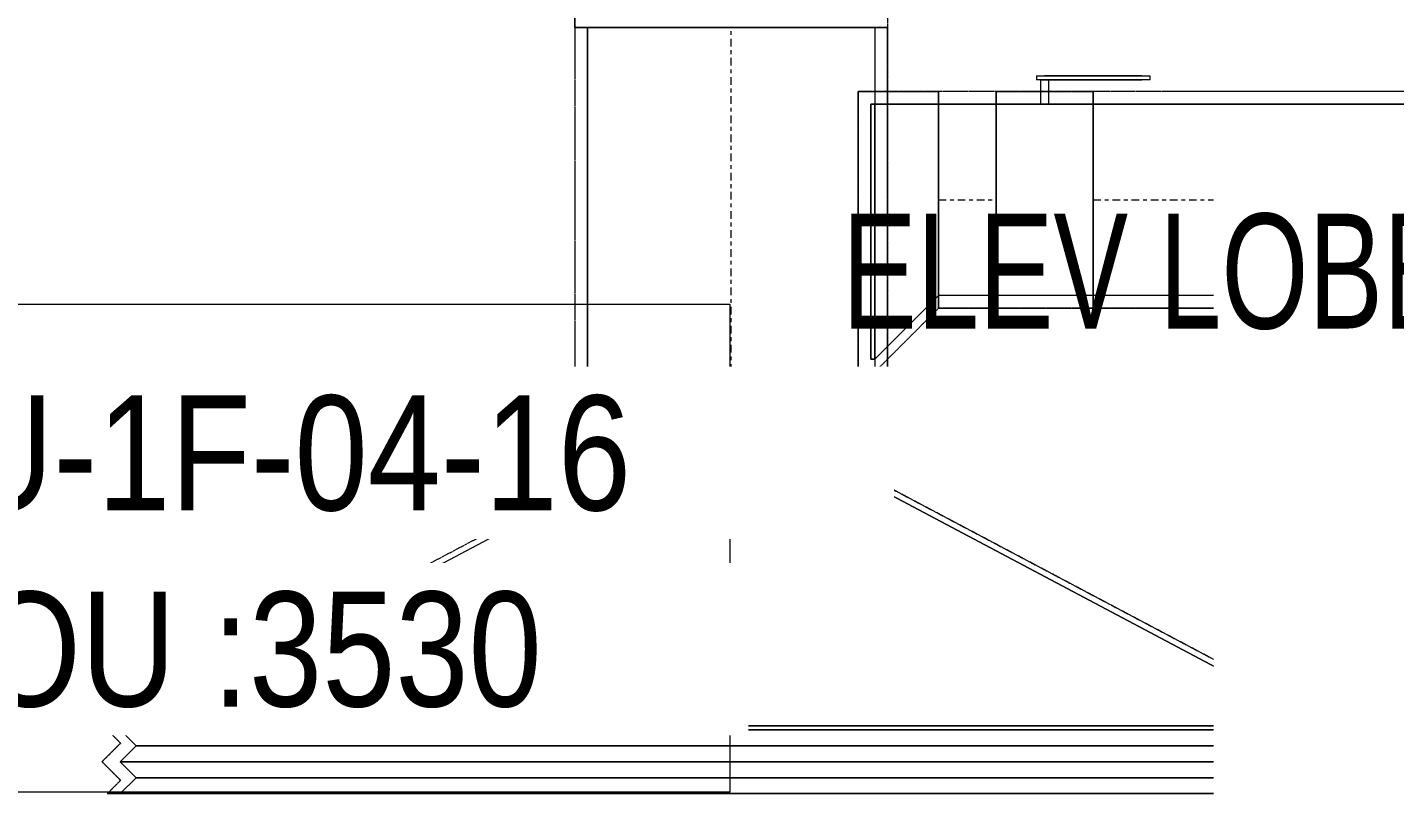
# Model space of a CAD drawing. Header units: inches. Extents: x -83664 to 20107, y -47222 to 19398.
# Drawn here: x 11979 to 14121, y -8078 to -6877 of the extents above; entities that cross this region are included whole.
import ezdxf

# ---------------------------------------------------------------- set-up
doc = ezdxf.new("R2010")
doc.units = ezdxf.units.IN
doc.header["$MEASUREMENT"] = 0
doc.linetypes.add('Center', pattern=[29.999999, 12, -6, 6, -6])
doc.linetypes.add('Hidden 0_50', pattern=[1.0584, 0.5292, -0.5292])
for name, color, linetype, lineweight, true_color in [('FF ROOM TAG_dwg', 7, 'Continuous', 9, 0x767676), ('G-ANNO-SYMB', 7, 'Continuous', 9, 0x0091c9), ('M-HVAC-DUCT', 7, 'Continuous', 9, 0xffe97f)]:
    doc.layers.add(name, color=color, linetype=linetype, lineweight=lineweight, true_color=true_color)
for name, color, linetype, lineweight in [('M-EQPM-IDEN', 7, 'Continuous', 9), ('M-HVAC-DUCT-CNTR', 7, 'Center', 9), ('ROOM TAG', 7, 'Continuous', 9)]:
    doc.layers.add(name, color=color, linetype=linetype, lineweight=lineweight)
doc.styles.add('Arial Narrow_1', font='ARIALN.TTF', dxfattribs={"height": 1.406642})
doc.styles.add('Arial Narrow_20', font='ARIALN.TTF', dxfattribs={"width": 0.85, "height": 4572})
doc.styles.add('Arial_11', font='arial.ttf', dxfattribs={"height": 375})

# ---------------------------------------------------------------- blocks, each defined once
blk = doc.blocks.new('REMC_M_FLEX CONNECTION_Type 2 - V_SAD-8295219-FIRST FLOOR AC CONDITIONING LAYOUT - PART A')
at = {"layer": 'M-HVAC-DUCT', "color": 30, "true_color": 0xff7f00}
for p, q in [((163605.7, 90368.9), (163580.7, 90393.9)), ((163580.7, 90393.9), (163605.7, 90368.9)), ((163580.7, 90393.9), (165495.7, 90393.9)), ((165495.7, 90393.9), (163580.7, 90393.9)), ((165470.7, 90368.9), (165495.7, 90393.9)), ((165470.7, 90368.9), (165495.7, 90393.9)), ((163580.7, 90343.9), (163605.7, 90368.9)), ((163605.7, 90368.9), (163580.7, 90343.9)), ((165470.7, 90368.9), (163605.7, 90368.9)), ((163605.7, 90368.9), (165470.7, 90368.9)), ((165470.7, 90368.9), (163605.7, 90368.9)), ((163605.7, 90368.9), (165470.7, 90368.9)), ((165470.7, 90368.9), (165495.7, 90343.9)), ((165470.7, 90368.9), (165495.7, 90343.9)), ((163580.7, 90343.9), (165495.7, 90343.9)), ((165495.7, 90343.9), (163580.7, 90343.9)), ((165495.7, 90343.9), (163580.7, 90343.9)), ((163605.7, 90318.9), (163580.7, 90343.9)), ((163580.7, 90343.9), (165495.7, 90343.9)), ((163580.7, 90343.9), (163605.7, 90318.9)), ((165495.7, 90343.9), (165470.7, 90318.9)), ((165495.7, 90343.9), (165470.7, 90318.9)), ((163580.7, 90293.9), (163605.7, 90318.9)), ((163605.7, 90318.9), (163580.7, 90293.9)), ((165470.7, 90318.9), (163605.7, 90318.9)), ((163605.7, 90318.9), (165470.7, 90318.9)), ((163605.7, 90318.9), (165470.7, 90318.9)), ((165470.7, 90318.9), (163605.7, 90318.9)), ((165470.7, 90318.9), (165495.7, 90293.9)), ((165470.7, 90318.9), (165495.7, 90293.9)), ((163580.7, 90293.9), (165495.7, 90293.9)), ((165495.7, 90293.9), (163580.7, 90293.9))]:
    blk.add_line(p, q, dxfattribs=at)
blk = doc.blocks.new('M_Rectangular Transition - Length - Standard-8295220-FIRST FLOOR AC CONDITIONING LAYOUT - PART A')
at = {"layer": 'M-HVAC-DUCT', "color": 30, "true_color": 0xff7f00}
for p, q in [((0, 932.5), (0, -932.5)), ((0, 932.5), (375, 225)), ((0, 932.5), (375, 225)), ((0, -932.5), (0, 932.5)), ((375, -225), (375, 225)), ((375, 225), (375, -225)), ((0, -932.5), (375, -225)), ((375, -225), (0, -932.5))]:
    blk.add_line(p, q, dxfattribs=at)
blk = doc.blocks.new('M_Rectangular Tap - Beveled - Standard-7259518-FIRST FLOOR AC CONDITIONING LAYOUT - PART A')
at = {"layer": 'M-HVAC-DUCT', "color": 30, "true_color": 0xff7f00}
for p, q in [((0, 250), (-6.096, 250)), ((-6.096, -150), (-6.096, 250)), ((-6.096, 250), (-6.096, -150)), ((-6.096, 250), (0, 250)), ((100, 150), (0, 250)), ((100, 150), (0, 250)), ((100, 150), (100, -150)), ((100, -150), (100, 150)), ((-6.096, -150), (100, -150)), ((100, -150), (-6.096, -150))]:
    blk.add_line(p, q, dxfattribs=at)
blk = doc.blocks.new('TEMW-ME-DMP-Volume Control Damper - Standard-7399628-FIRST FLOOR AC CONDITIONING LAYOUT - PART A')
at = {"layer": 'M-HVAC-DUCT', "color": 30, "true_color": 0xff7f00}
for p, q in [((-165.1, 188.1), (-165.1, 194.4)), ((-152.4, 194.4), (-165.1, 194.4)), ((0, 194.4), (-152.4, 194.4)), ((-152.4, 194.4), (0, 194.4)), ((12.7, 194.4), (0, 194.4)), ((12.7, 194.4), (12.7, 188.1)), ((-165.1, 188.1), (-152.4, 188.1)), ((0, 188.1), (-152.4, 188.1)), ((-152.4, 188.1), (0, 188.1)), ((-6.4, 150), (-6.4, 188.1)), ((6.3, 188.1), (-6.4, 188.1)), ((6.3, 188.1), (-6.4, 188.1)), ((0, 188.1), (12.7, 188.1)), ((6.3, 188.1), (6.3, 150)), ((-76.2, 150), (-76.2, -150)), ((-76.2, -150), (-76.2, 150)), ((76.2, 150), (-76.2, 150)), ((-76.2, 150), (76.2, 150)), ((-76.2, 150), (76.2, 150)), ((-6.4, 150), (6.3, 150)), ((-6.4, 150), (6.3, 150)), ((76.2, 150), (76.2, -150)), ((76.2, -150), (76.2, 150)), ((-76.2, -150), (76.2, -150)), ((-76.2, -150), (76.2, -150)), ((-76.2, -150), (76.2, -150))]:
    blk.add_line(p, q, dxfattribs=at)
blk = doc.blocks.new('TEMW-SMBZ-HO-BM-HVAC-00002_rvt-1-FIRST FLOOR AC CONDITIONING LAYOUT - PART A')
at = {"layer": 'M-HVAC-DUCT', "color": 30, "linetype": 'Hidden 0_50', "true_color": 0xff7f00}
for p, q in [((164293.2, 91795.3), (164293.2, 91495.3)), ((164293.2, 91495.3), (164293.2, 91795.3)), ((164783.2, 91795.3), (164783.2, 91495.3)), ((164783.2, 91795.3), (164783.2, 91495.3)), ((164783.2, 91495.3), (164293.2, 91495.3)), ((164293.2, 91495.3), (164783.2, 91495.3)), ((164293.2, 91495.3), (164293.2, 90775.3)), ((164293.2, 91495.3), (164293.2, 90775.3)), ((164293.2, 91495.3), (164783.2, 91495.3)), ((164783.2, 91495.3), (164293.2, 91495.3)), ((164783.2, 90775.3), (164783.2, 91495.3)), ((164783.2, 91495.3), (164783.2, 90775.3)), ((164737.1, 90954.9), (164737.1, 91394.9)), ((164737.1, 91394.9), (164863.2, 91394.9)), ((164863.2, 91394.9), (164737.1, 91394.9)), ((164737.1, 91394.9), (164737.1, 90954.9)), ((164863.2, 91394.9), (164863.2, 91054.9)), ((164863.2, 91054.9), (164863.2, 91394.9)), ((164863.2, 91054.9), (164863.2, 91394.9)), ((164863.2, 91394.9), (164863.2, 91054.9)), ((164953.3, 91394.9), (164863.2, 91394.9)), ((164953.3, 91394.9), (164863.2, 91394.9)), ((164953.3, 91394.9), (164953.3, 91054.9)), ((165105.7, 91394.9), (164953.3, 91394.9)), ((164953.3, 91394.9), (165105.7, 91394.9)), ((164953.3, 91054.9), (164953.3, 91394.9)), ((164953.3, 91054.9), (164953.3, 91394.9)), ((164953.3, 91394.9), (164953.3, 91054.9)), ((165105.7, 91054.9), (165105.7, 91394.9)), ((165105.7, 91394.9), (165105.7, 91054.9)), ((166505.7, 91394.9), (165105.7, 91394.9)), ((166505.7, 91394.9), (165105.7, 91394.9)), ((165105.7, 91054.9), (165105.7, 91394.9)), ((165105.7, 91394.9), (165105.7, 91054.9)), ((164863.2, 91054.9), (164763.2, 90954.9)), ((164763.2, 90954.9), (164863.2, 91054.9)), ((164863.2, 91054.9), (164953.3, 91054.9)), ((164953.3, 91054.9), (164863.2, 91054.9)), ((164953.3, 91054.9), (165105.7, 91054.9)), ((165105.7, 91054.9), (164953.3, 91054.9)), ((165105.7, 91054.9), (166505.7, 91054.9)), ((166505.7, 91054.9), (165105.7, 91054.9)), ((164763.2, 90954.9), (164737.1, 90954.9)), ((164737.1, 90954.9), (164763.2, 90954.9)), ((163585.7, 90400.3), (164293.2, 90775.3)), ((163585.7, 90400.3), (164293.2, 90775.3)), ((164783.2, 90775.3), (164293.2, 90775.3)), ((164293.2, 90775.3), (164783.2, 90775.3)), ((164783.2, 90775.3), (164293.2, 90775.3)), ((164293.2, 90775.3), (164783.2, 90775.3)), ((165490.7, 90400.3), (164783.2, 90775.3)), ((164783.2, 90775.3), (165490.7, 90400.3)), ((165490.7, 90400.3), (163585.7, 90400.3)), ((163585.7, 90400.3), (165490.7, 90400.3)), ((163585.7, 90400.3), (163585.7, 90393.9)), ((163585.7, 90400.3), (163585.7, 90393.9)), ((163585.7, 90400.3), (165490.7, 90400.3)), ((165490.7, 90400.3), (163585.7, 90400.3)), ((165490.7, 90393.9), (165490.7, 90400.3)), ((165490.7, 90400.3), (165490.7, 90393.9)), ((163560.7, 90393.9), (165515.7, 90393.9)), ((163581.5, 90373), (163560.7, 90393.9)), ((163560.7, 90393.9), (163581.5, 90373)), ((165515.7, 90393.9), (163560.7, 90393.9)), ((165490.7, 90393.9), (163585.7, 90393.9)), ((163585.7, 90393.9), (165490.7, 90393.9)), ((165515.7, 90393.9), (165494.8, 90373)), ((165494.8, 90373), (165515.7, 90393.9)), ((163552.4, 90343.9), (163581.5, 90373)), ((163581.5, 90373), (163552.4, 90343.9)), ((165494.8, 90373), (165524, 90343.9)), ((165524, 90343.9), (165494.8, 90373)), ((163581.5, 90314.7), (163552.4, 90343.9)), ((163552.4, 90343.9), (163581.5, 90314.7)), ((165524, 90343.9), (165494.8, 90314.7)), ((165494.8, 90314.7), (165524, 90343.9)), ((163560.7, 90293.9), (163581.5, 90314.7)), ((163581.5, 90314.7), (163560.7, 90293.9)), ((165494.8, 90314.7), (165515.7, 90293.9)), ((165515.7, 90293.9), (165494.8, 90314.7)), ((165515.7, 90293.9), (163560.7, 90293.9)), ((163560.7, 90293.9), (165515.7, 90293.9))]:
    blk.add_line(p, q, dxfattribs=at)
at = {"layer": 'M-HVAC-DUCT', "color": 30, "true_color": 0xff7f00}
for p, q in [((164313.2, 91495.3), (164763.2, 91495.3)), ((164763.2, 91495.3), (164313.2, 91495.3)), ((164313.2, 90775.3), (164313.2, 91495.3)), ((164313.2, 91495.3), (164313.2, 90775.3)), ((164763.2, 91495.3), (164763.2, 90775.3)), ((164763.2, 91495.3), (164763.2, 90775.3)), ((164757.1, 91374.9), (164763.2, 91374.9)), ((164763.2, 91374.9), (164757.1, 91374.9)), ((164757.1, 90974.9), (164757.1, 91374.9)), ((164757.1, 91374.9), (164757.1, 90974.9)), ((164763.2, 90974.9), (164763.2, 91374.9)), ((164763.2, 90974.9), (164763.2, 91374.9)), ((164863.2, 91374.9), (164863.2, 91074.9)), ((164863.2, 91074.9), (164863.2, 91374.9)), ((164863.2, 91374.9), (164953.3, 91374.9)), ((164953.3, 91374.9), (164863.2, 91374.9)), ((164953.3, 91374.9), (164953.3, 91074.9)), ((164953.3, 91074.9), (164953.3, 91374.9)), ((165105.7, 91374.9), (165105.7, 91074.9)), ((165105.7, 91074.9), (165105.7, 91374.9)), ((165105.7, 91374.9), (166505.7, 91374.9)), ((166505.7, 91374.9), (165105.7, 91374.9)), ((164953.3, 91074.9), (164863.2, 91074.9)), ((164953.3, 91074.9), (164863.2, 91074.9)), ((166505.7, 91074.9), (165105.7, 91074.9)), ((166505.7, 91074.9), (165105.7, 91074.9)), ((164763.2, 90974.9), (164757.1, 90974.9)), ((164757.1, 90974.9), (164763.2, 90974.9)), ((164313.2, 90775.3), (164763.2, 90775.3)), ((164763.2, 90775.3), (164313.2, 90775.3)), ((163605.7, 90400.3), (165470.7, 90400.3)), ((165470.7, 90400.3), (163605.7, 90400.3)), ((163605.7, 90393.9), (163605.7, 90400.3)), ((163605.7, 90400.3), (163605.7, 90393.9)), ((165470.7, 90400.3), (165470.7, 90393.9)), ((165470.7, 90400.3), (165470.7, 90393.9)), ((163605.7, 90393.9), (165470.7, 90393.9)), ((165470.7, 90393.9), (163605.7, 90393.9))]:
    blk.add_line(p, q, dxfattribs=at)
at = {"layer": 'M-HVAC-DUCT-CNTR', "color": 30, "true_color": 0xff7f00}
for p, q in [((164538.2, 90775.3), (164538.2, 91495.3)), ((164863.2, 91224.9), (164953.3, 91224.9)), ((165105.7, 91224.9), (166505.7, 91224.9)), ((164538.2, 90393.9), (164538.2, 90400.3))]:
    blk.add_line(p, q, dxfattribs=at)
at = {"layer": 'M-HVAC-DUCT', "color": 6, "linetype": 'Hidden 0_50', "lineweight": 9, "true_color": 0xff00ff, "extrusion": (0, 0, -1)}
blk.add_blockref('TEMW-ME-DMP-Volume Control Damper - Standard-7399628-FIRST FLOOR AC CONDITIONING LAYOUT - PART A', (-165029.5, 91224.9), dxfattribs=at)
at = {"layer": 'M-HVAC-DUCT', "color": 6, "linetype": 'Hidden 0_50', "lineweight": 9, "true_color": 0xff00ff, "extrusion": (0, 0, -1), "rotation": 180}
blk.add_blockref('M_Rectangular Tap - Beveled - Standard-7259518-FIRST FLOOR AC CONDITIONING LAYOUT - PART A', (-164763.2, 91224.9), dxfattribs=at)
at = {"layer": 'M-HVAC-DUCT', "color": 6, "linetype": 'Hidden 0_50', "lineweight": 9, "true_color": 0xff00ff, "rotation": 90}
blk.add_blockref('M_Rectangular Transition - Length - Standard-8295220-FIRST FLOOR AC CONDITIONING LAYOUT - PART A', (164538.2, 90400.3), dxfattribs=at)
at = {"layer": 'M-HVAC-DUCT', "color": 6, "linetype": 'Hidden 0_50', "lineweight": 9, "true_color": 0xff00ff}
blk.add_blockref('REMC_M_FLEX CONNECTION_Type 2 - V_SAD-8295219-FIRST FLOOR AC CONDITIONING LAYOUT - PART A', (0, 0), dxfattribs=at)
blk = doc.blocks.new('TEMW-SMBZ-HO-BM-HVAC-00002_rvt-2-FIRST FLOOR AC CONDITIONING LAYOUT - PART A')
at = {"layer": 'M-HVAC-DUCT', "color": 30, "linetype": 'Hidden 0_50', "true_color": 0xff7f00}
for p, q in [((164293.2, 91795.3), (164293.2, 91495.3)), ((164293.2, 91495.3), (164293.2, 91795.3)), ((164783.2, 91795.3), (164783.2, 91495.3)), ((164783.2, 91795.3), (164783.2, 91495.3)), ((164783.2, 91495.3), (164293.2, 91495.3)), ((164293.2, 91495.3), (164783.2, 91495.3)), ((164293.2, 91495.3), (164293.2, 90775.3)), ((164293.2, 91495.3), (164293.2, 90775.3)), ((164293.2, 91495.3), (164783.2, 91495.3)), ((164783.2, 91495.3), (164293.2, 91495.3)), ((164783.2, 90775.3), (164783.2, 91495.3)), ((164783.2, 91495.3), (164783.2, 90775.3)), ((164737.1, 90954.9), (164737.1, 91394.9)), ((164737.1, 91394.9), (164863.2, 91394.9)), ((164863.2, 91394.9), (164737.1, 91394.9)), ((164737.1, 91394.9), (164737.1, 90954.9)), ((164863.2, 91394.9), (164863.2, 91054.9)), ((164863.2, 91054.9), (164863.2, 91394.9)), ((164863.2, 91054.9), (164863.2, 91394.9)), ((164863.2, 91394.9), (164863.2, 91054.9)), ((164953.3, 91394.9), (164863.2, 91394.9)), ((164953.3, 91394.9), (164863.2, 91394.9)), ((164953.3, 91394.9), (164953.3, 91054.9)), ((165105.7, 91394.9), (164953.3, 91394.9)), ((164953.3, 91394.9), (165105.7, 91394.9)), ((164953.3, 91054.9), (164953.3, 91394.9)), ((164953.3, 91054.9), (164953.3, 91394.9)), ((164953.3, 91394.9), (164953.3, 91054.9)), ((165105.7, 91054.9), (165105.7, 91394.9)), ((165105.7, 91394.9), (165105.7, 91054.9)), ((166505.7, 91394.9), (165105.7, 91394.9)), ((166505.7, 91394.9), (165105.7, 91394.9)), ((165105.7, 91054.9), (165105.7, 91394.9)), ((165105.7, 91394.9), (165105.7, 91054.9)), ((164863.2, 91054.9), (164763.2, 90954.9)), ((164763.2, 90954.9), (164863.2, 91054.9)), ((164863.2, 91054.9), (164953.3, 91054.9)), ((164953.3, 91054.9), (164863.2, 91054.9)), ((164953.3, 91054.9), (165105.7, 91054.9)), ((165105.7, 91054.9), (164953.3, 91054.9)), ((165105.7, 91054.9), (166505.7, 91054.9)), ((166505.7, 91054.9), (165105.7, 91054.9)), ((164763.2, 90954.9), (164737.1, 90954.9)), ((164737.1, 90954.9), (164763.2, 90954.9)), ((163585.7, 90400.3), (164293.2, 90775.3)), ((163585.7, 90400.3), (164293.2, 90775.3)), ((164783.2, 90775.3), (164293.2, 90775.3)), ((164293.2, 90775.3), (164783.2, 90775.3)), ((164783.2, 90775.3), (164293.2, 90775.3)), ((164293.2, 90775.3), (164783.2, 90775.3)), ((165490.7, 90400.3), (164783.2, 90775.3)), ((164783.2, 90775.3), (165490.7, 90400.3)), ((165490.7, 90400.3), (163585.7, 90400.3)), ((163585.7, 90400.3), (165490.7, 90400.3)), ((163585.7, 90400.3), (163585.7, 90393.9)), ((163585.7, 90400.3), (163585.7, 90393.9)), ((163585.7, 90400.3), (165490.7, 90400.3)), ((165490.7, 90400.3), (163585.7, 90400.3)), ((165490.7, 90393.9), (165490.7, 90400.3)), ((165490.7, 90400.3), (165490.7, 90393.9)), ((163560.7, 90393.9), (165515.7, 90393.9)), ((163581.5, 90373), (163560.7, 90393.9)), ((163560.7, 90393.9), (163581.5, 90373)), ((165515.7, 90393.9), (163560.7, 90393.9)), ((165490.7, 90393.9), (163585.7, 90393.9)), ((163585.7, 90393.9), (165490.7, 90393.9)), ((165515.7, 90393.9), (165494.8, 90373)), ((165494.8, 90373), (165515.7, 90393.9)), ((163552.4, 90343.9), (163581.5, 90373)), ((163581.5, 90373), (163552.4, 90343.9)), ((165494.8, 90373), (165524, 90343.9)), ((165524, 90343.9), (165494.8, 90373)), ((163581.5, 90314.7), (163552.4, 90343.9)), ((163552.4, 90343.9), (163581.5, 90314.7)), ((165524, 90343.9), (165494.8, 90314.7)), ((165494.8, 90314.7), (165524, 90343.9)), ((163560.7, 90293.9), (163581.5, 90314.7)), ((163581.5, 90314.7), (163560.7, 90293.9)), ((165494.8, 90314.7), (165515.7, 90293.9)), ((165515.7, 90293.9), (165494.8, 90314.7)), ((165515.7, 90293.9), (163560.7, 90293.9)), ((163560.7, 90293.9), (165515.7, 90293.9))]:
    blk.add_line(p, q, dxfattribs=at)
at = {"layer": 'M-HVAC-DUCT', "color": 30, "true_color": 0xff7f00}
for p, q in [((164313.2, 91495.3), (164763.2, 91495.3)), ((164763.2, 91495.3), (164313.2, 91495.3)), ((164313.2, 90775.3), (164313.2, 91495.3)), ((164313.2, 91495.3), (164313.2, 90775.3)), ((164763.2, 91495.3), (164763.2, 90775.3)), ((164763.2, 91495.3), (164763.2, 90775.3)), ((164757.1, 91374.9), (164763.2, 91374.9)), ((164763.2, 91374.9), (164757.1, 91374.9)), ((164757.1, 90974.9), (164757.1, 91374.9)), ((164757.1, 91374.9), (164757.1, 90974.9)), ((164763.2, 90974.9), (164763.2, 91374.9)), ((164763.2, 90974.9), (164763.2, 91374.9)), ((164863.2, 91374.9), (164863.2, 91074.9)), ((164863.2, 91074.9), (164863.2, 91374.9)), ((164863.2, 91374.9), (164953.3, 91374.9)), ((164953.3, 91374.9), (164863.2, 91374.9)), ((164953.3, 91374.9), (164953.3, 91074.9)), ((164953.3, 91074.9), (164953.3, 91374.9)), ((165105.7, 91374.9), (165105.7, 91074.9)), ((165105.7, 91074.9), (165105.7, 91374.9)), ((165105.7, 91374.9), (166505.7, 91374.9)), ((166505.7, 91374.9), (165105.7, 91374.9)), ((164953.3, 91074.9), (164863.2, 91074.9)), ((164953.3, 91074.9), (164863.2, 91074.9)), ((166505.7, 91074.9), (165105.7, 91074.9)), ((166505.7, 91074.9), (165105.7, 91074.9)), ((164763.2, 90974.9), (164757.1, 90974.9)), ((164757.1, 90974.9), (164763.2, 90974.9)), ((164313.2, 90775.3), (164763.2, 90775.3)), ((164763.2, 90775.3), (164313.2, 90775.3)), ((163605.7, 90400.3), (165470.7, 90400.3)), ((165470.7, 90400.3), (163605.7, 90400.3)), ((163605.7, 90393.9), (163605.7, 90400.3)), ((163605.7, 90400.3), (163605.7, 90393.9)), ((165470.7, 90400.3), (165470.7, 90393.9)), ((165470.7, 90400.3), (165470.7, 90393.9)), ((163605.7, 90393.9), (165470.7, 90393.9)), ((165470.7, 90393.9), (163605.7, 90393.9))]:
    blk.add_line(p, q, dxfattribs=at)
at = {"layer": 'M-HVAC-DUCT-CNTR', "color": 30, "true_color": 0xff7f00}
for p, q in [((164538.2, 90775.3), (164538.2, 91495.3)), ((164863.2, 91224.9), (164953.3, 91224.9)), ((165105.7, 91224.9), (166505.7, 91224.9)), ((164538.2, 90393.9), (164538.2, 90400.3))]:
    blk.add_line(p, q, dxfattribs=at)
at = {"layer": 'M-HVAC-DUCT', "color": 6, "linetype": 'Hidden 0_50', "lineweight": 9, "true_color": 0xff00ff, "extrusion": (0, 0, -1)}
blk.add_blockref('TEMW-ME-DMP-Volume Control Damper - Standard-7399628-FIRST FLOOR AC CONDITIONING LAYOUT - PART A', (-165029.5, 91224.9), dxfattribs=at)
at = {"layer": 'M-HVAC-DUCT', "color": 6, "linetype": 'Hidden 0_50', "lineweight": 9, "true_color": 0xff00ff, "extrusion": (0, 0, -1), "rotation": 180}
blk.add_blockref('M_Rectangular Tap - Beveled - Standard-7259518-FIRST FLOOR AC CONDITIONING LAYOUT - PART A', (-164763.2, 91224.9), dxfattribs=at)
at = {"layer": 'M-HVAC-DUCT', "color": 6, "linetype": 'Hidden 0_50', "lineweight": 9, "true_color": 0xff00ff, "rotation": 90}
blk.add_blockref('M_Rectangular Transition - Length - Standard-8295220-FIRST FLOOR AC CONDITIONING LAYOUT - PART A', (164538.2, 90400.3), dxfattribs=at)
at = {"layer": 'M-HVAC-DUCT', "color": 6, "linetype": 'Hidden 0_50', "lineweight": 9, "true_color": 0xff00ff}
blk.add_blockref('REMC_M_FLEX CONNECTION_Type 2 - V_SAD-8295219-FIRST FLOOR AC CONDITIONING LAYOUT - PART A', (0, 0), dxfattribs=at)
blk = doc.blocks.new('FF ROOM TAG_dwg-8877209-FIRST FLOOR AC CONDITIONING LAYOUT - PART A')
at = {"layer": 'ROOM TAG', "insert": (2204375, 2199801), "char_height": 4572, "width": 32256.44, "attachment_point": 2, "line_spacing_factor": 0.974696, "style": 'Arial Narrow_20'}
blk.add_mtext('ELEV LOBBY', dxfattribs=at)

msp = doc.modelspace()

# ---------------------------------------------------------------- linework, layer by layer
at = {"layer": 'M-EQPM-IDEN', "flags": 128}
msp.add_lwpolyline([(11521, -7311.1), (13079.5, -7311.1), (13079.5, -8076.1), (11521, -8076.1)], close=True, dxfattribs=at)

# ---------------------------------------------------------------- block references
at = {"lineweight": 5}
for name in ['TEMW-SMBZ-HO-BM-HVAC-00002_rvt-1-FIRST FLOOR AC CONDITIONING LAYOUT - PART A', 'TEMW-SMBZ-HO-BM-HVAC-00002_rvt-2-FIRST FLOOR AC CONDITIONING LAYOUT - PART A']:
    msp.add_blockref(name, (-151456.7, -98372.2), dxfattribs=at)
at = {"layer": 'FF ROOM TAG_dwg', "color": 7, "xscale": 0.03937007874015915, "yscale": 0.03937007874015915, "zscale": 0.03937007874015915}
msp.add_blockref('FF ROOM TAG_dwg-8877209-FIRST FLOOR AC CONDITIONING LAYOUT - PART A', (-72990.3, -93775.4), dxfattribs=at)
msp.add_blockref('FF ROOM TAG_dwg-8877209-FIRST FLOOR AC CONDITIONING LAYOUT - PART A', (-72990.3, -93775.4), dxfattribs=at)
msp.add_blockref('FF ROOM TAG_dwg-8877209-FIRST FLOOR AC CONDITIONING LAYOUT - PART A', (-72990.3, -93775.4), dxfattribs=at)
msp.add_blockref('FF ROOM TAG_dwg-8877209-FIRST FLOOR AC CONDITIONING LAYOUT - PART A', (-72990.3, -93775.4), dxfattribs=at)
msp.add_blockref('FF ROOM TAG_dwg-8877209-FIRST FLOOR AC CONDITIONING LAYOUT - PART A', (-72990.3, -93775.4), dxfattribs=at)

# ---------------------------------------------------------------- next in the draw order: texts
at = {"layer": 'G-ANNO-SYMB', "color": 7, "insert": (13931.5, -27921.9), "char_height": 375, "width": 20779.74, "attachment_point": 1, "rotation": 90, "style": 'Arial_11', "bg_fill": 3, "box_fill_scale": 1.25, "bg_fill_color": 256, "bg_fill_true_color": 13158600, "bg_fill_transparency": 0}
msp.add_mtext('FOR CONTINUATION REFER :TEMW-SMBZH-HO-SD-ME-AC-FF-100 B', dxfattribs=at)
at = {"layer": 'M-EQPM-IDEN', "char_height": 180, "attachment_point": 1, "style": 'Arial Narrow_1', "bg_fill": 3, "box_fill_scale": 1.25, "bg_fill_color": 256, "bg_fill_true_color": 13158600, "bg_fill_transparency": 0}
for s, insert, width in [('FCU-1F-04-16', (11596, -7454.1), 1695.569), ('BOU :3530', (11764.7, -7761.7), 1298.734)]:
    msp.add_mtext(s, dxfattribs=dict(at, insert=insert, width=width))

doc.saveas('drawing.dxf')
